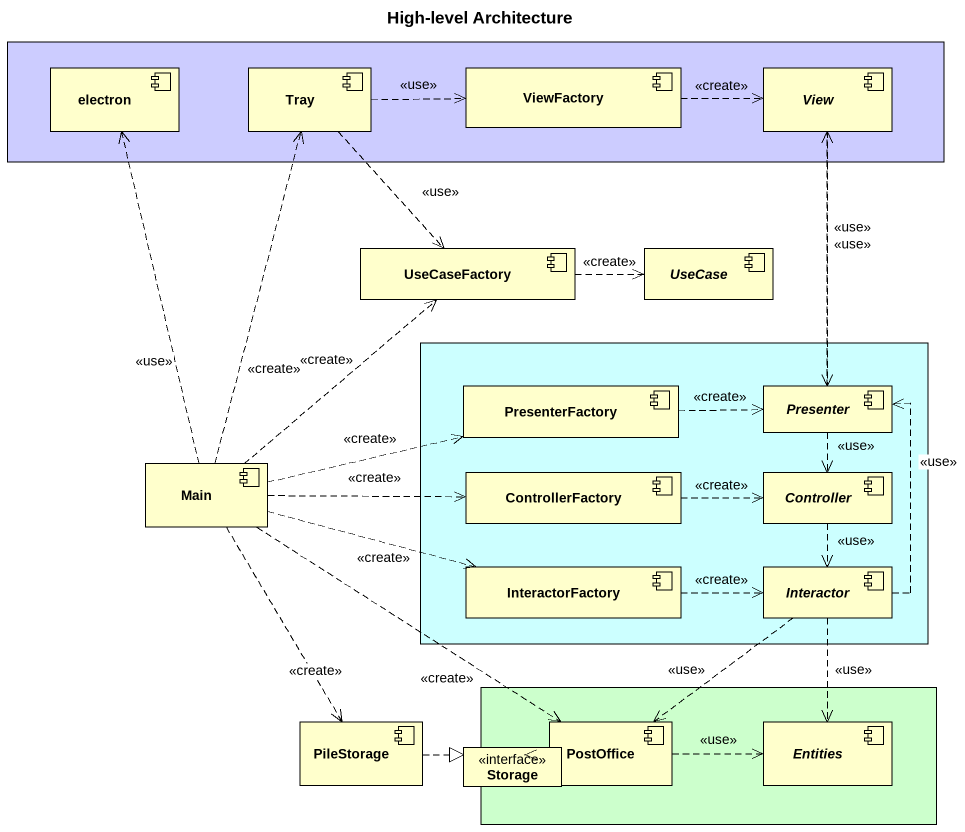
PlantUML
@startuml
title High-level Architecture
allowmixing
hide circle
hide empty members
rectangle " " as rectangle1 #CCCCFF {
  component electron
  component Tray
  component ViewFactory
  component View
}
component UseCaseFactory
component "UseCase" as UseCase_
rectangle " " as rectangle2 #CCFFFF {
  component PresenterFactory
  component Presenter
  component ControllerFactory
  component Controller
  component InteractorFactory
  component Interactor
}
component Main
component PileStorage
rectangle " " as rectangle3 #CCFFCC {
  component PostOffice
  component Entities
}
interface "Storage" as Storage_
Tray .right.> ViewFactory : <<use>>
Tray ..> UseCaseFactory : <<use>>
ViewFactory .right.> View : <<create>>
View ..> Presenter : <<use>>
UseCaseFactory .right.> UseCase_ : <<create>>
PresenterFactory .right.> Presenter : <<create>>
Presenter .up.> View : <<use>>
Presenter ..> Controller : <<use>>
Main .up.> electron : <<use>>
Main .up.> Tray : <<create>>
Main .up.> UseCaseFactory : <<create>>
Main .right.> PresenterFactory : <<create>>
Main .right.> ControllerFactory : <<create>>
Main .right.> InteractorFactory : <<create>>
Main ..> PileStorage : <<create>>
Main ..> PostOffice : <<create>>
ControllerFactory .right.> Controller : <<create>>
Controller ..> Interactor : <<use>>
InteractorFactory .right.> Interactor : <<create>>
Interactor .up.> Presenter : <<use>>
Interactor ..> PostOffice : <<use>>
Interactor ..> Entities : <<use>>
PileStorage .right.|> Storage_
PostOffice .right.> Entities : <<use>>
PostOffice .left.> Storage_
@enduml
